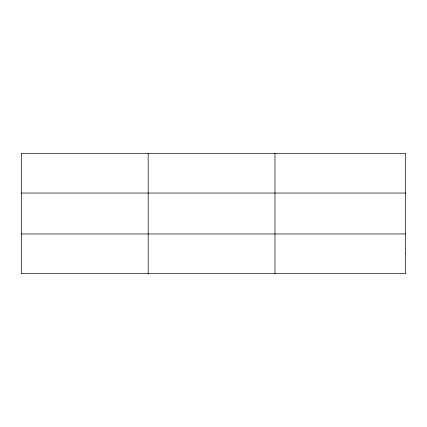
<?xml version="1.0" encoding="UTF-8"?>
<svg xmlns="http://www.w3.org/2000/svg" width="427" height="427" viewBox="0 0 427 427"><rect width="100%" height="100%" fill="white"/><g stroke="black" fill="none" stroke-linecap="round" stroke-linejoin="round"><path stroke-width="0.64" d="M148.169 153.314L148.169 273.686M274.988 153.314L274.988 273.686M21.35 193.036L405.65 193.036M21.35 233.964L405.65 233.964M405.65 253.825L405.65 273.686L21.35 273.686L21.35 153.314L405.65 153.314L405.65 253.825"/></g></svg>
